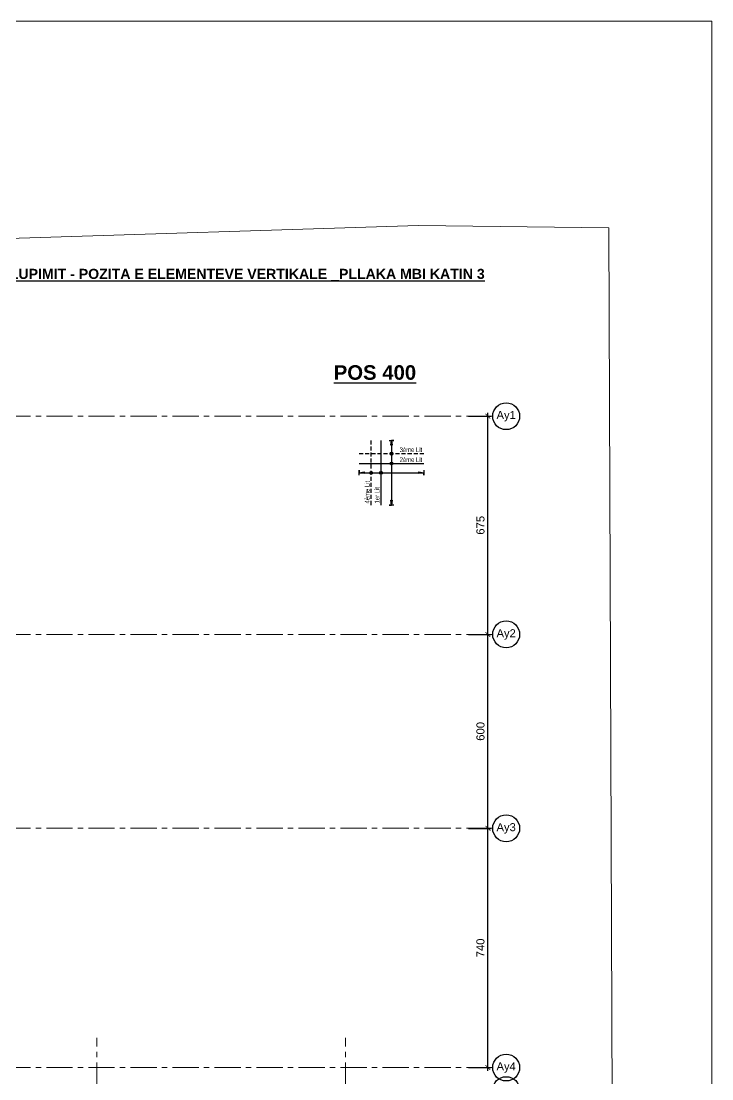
# Model space of a CAD drawing. Header units: centimetres. Extents: x 92587 to 105438, y -55119 to -48334.
# Drawn here: x 102014 to 104152, y -52047 to -48775 of the extents above; entities that cross this region are included whole.
import ezdxf
from ezdxf.enums import TextEntityAlignment as Align

# ---------------------------------------------------------------- set-up
doc = ezdxf.new("R2010")
doc.units = ezdxf.units.CM
doc.header["$LTSCALE"] = 50
doc.header["$MEASUREMENT"] = 0
for name, pattern in [('AXES', [2, 1.25, -0.25, 0.25, -0.25]), ('CACHE', [0.375, 0.25, -0.125]), ('Dot & Dashed', [335.138881, 158.75, -88.194444, 0, -88.194437])]:
    doc.linetypes.add(name, pattern=pattern)
doc.layers.get('0').update_dxf_attribs({"color": 8})
for name, color, linetype in [('ARMINF', 1, 'Continuous'), ('AXES', 10, 'AXES'), ('TEXTE', 7, 'Continuous')]:
    doc.layers.add(name, color=color, linetype=linetype)
doc.layers.add('BETON CACHE', color=4, linetype='CACHE', lineweight=5)
doc.layers.add('FMULT', color=150, linetype='Continuous', plot=False)
doc.styles.add('FN_TEXT_1.50', font='arial.ttf', dxfattribs={"height": 10})
doc.styles.add('GC3', font='arial.ttf', dxfattribs={"width": 0.7, "height": 3.5})
doc.styles.add('RS_TEXT_1.50', font='arial.ttf', dxfattribs={"height": 12.5})
doc.styles.add('RS_TXT_100', font='arial.ttf', dxfattribs={"height": 25})
doc.dimstyles.new('RS_100CM_LINEAIRE', dxfattribs={"dimscale": 10, "dimtxt": 25, "dimasz": 1.5, "dimexe": 1, "dimexo": 2.5, "dimgap": 1, "dimtad": 1, "dimdec": 1, "dimrnd": 0.5, "dimdsep": 46, "dimtxsty": 'RS_TXT_100', "dimblk1": 'ARCHTICK', "dimblk2": 'ARCHTICK', "dimsah": 1, "dimcen": 2.5, "dimdle": 1, "dimclrt": 4, "dimadec": 0, "dimazin": 2, "dimtfac": 1, "dimtdec": 1, "dimtix": 1, "dimtmove": 2, "dimatfit": 3, "dimfxl": 1, "dimtolj": 1, "dimtzin": 0, "dimarcsym": 0})

# ---------------------------------------------------------------- blocks, each defined once
blk = doc.blocks.new('AXES_FN')
at = {"color": 0, "linetype": 'Continuous'}
blk.add_circle((0, 15), 22.2, dxfattribs=at)
at = {"color": 0, "style": 'FN_TEXT_1.50'}
blk.add_attdef('AXES', text='', height=12.5, dxfattribs=at).set_placement((-48.9, 20.6), align=Align.MIDDLE_CENTER)
blk = doc.blocks.new('_ArchTick')
at = {"color": 0, "linetype": 'ByBlock', "const_width": 0.15}
blk.add_lwpolyline([(-0.5, -0.5), (0.5, 0.5)], dxfattribs=at)
blk = doc.blocks.new('*D2444')
at = {"layer": 'AXES', "color": 0, "linetype": 'Continuous', "lineweight": -2, "ltscale": 0.5, "transparency": 16777216}
for p, q in [((103398.8, -51272.4), (103468.7, -51272.4)), ((103458.7, -52022.4), (103458.7, -51262.4)), ((103398.8, -52012.4), (103468.7, -52012.4))]:
    blk.add_line(p, q, dxfattribs=at)
at = {"layer": 'Defpoints', "color": 0, "linetype": 'Continuous', "ltscale": 0.5, "transparency": 16777216}
for p in [(103373.8, -51272.4), (103458.7, -51272.4), (103373.8, -52012.4)]:
    blk.add_point(p, dxfattribs=at)
at = {"layer": 'AXES', "color": 0, "linetype": 'Continuous', "lineweight": -2, "ltscale": 0.5, "transparency": 16777216, "xscale": 15, "yscale": 15, "zscale": 15}
for p, rotation in [((103458.7, -51272.4), 90), ((103458.7, -52012.4), 270)]:
    blk.add_blockref('_ArchTick', p, dxfattribs=dict(at, rotation=rotation))
at = {"layer": 'AXES', "color": 4, "linetype": 'Continuous', "lineweight": 5, "ltscale": 0.5, "transparency": 16777216, "insert": (103435.9, -51642.4), "char_height": 25, "attachment_point": 5, "rotation": 90, "style": 'RS_TXT_100'}
blk.add_mtext('\\A1;740', dxfattribs=at)
blk = doc.blocks.new('*D2445')
at = {"layer": 'AXES', "color": 0, "linetype": 'Continuous', "lineweight": -2, "ltscale": 0.5, "transparency": 16777216}
for p, q in [((103398.8, -50672.4), (103468.7, -50672.4)), ((103458.7, -51282.4), (103458.7, -50662.4)), ((103398.8, -51272.4), (103468.7, -51272.4))]:
    blk.add_line(p, q, dxfattribs=at)
at = {"layer": 'Defpoints', "color": 0, "linetype": 'Continuous', "ltscale": 0.5, "transparency": 16777216}
for p in [(103373.8, -50672.4), (103458.7, -50672.4), (103373.8, -51272.4)]:
    blk.add_point(p, dxfattribs=at)
at = {"layer": 'AXES', "color": 0, "linetype": 'Continuous', "lineweight": -2, "ltscale": 0.5, "transparency": 16777216, "xscale": 15, "yscale": 15, "zscale": 15}
for p, rotation in [((103458.7, -50672.4), 90), ((103458.7, -51272.4), 270)]:
    blk.add_blockref('_ArchTick', p, dxfattribs=dict(at, rotation=rotation))
at = {"layer": 'AXES', "color": 4, "linetype": 'Continuous', "lineweight": 5, "ltscale": 0.5, "transparency": 16777216, "insert": (103435.9, -50972.4), "char_height": 25, "attachment_point": 5, "rotation": 90, "style": 'RS_TXT_100'}
blk.add_mtext('\\A1;600', dxfattribs=at)
blk = doc.blocks.new('*D2446')
at = {"layer": 'AXES', "color": 0, "linetype": 'Continuous', "lineweight": -2, "ltscale": 0.5, "transparency": 16777216}
for p, q in [((103398.8, -49997.4), (103468.7, -49997.4)), ((103458.7, -50682.4), (103458.7, -49987.4)), ((103398.8, -50672.4), (103468.7, -50672.4))]:
    blk.add_line(p, q, dxfattribs=at)
at = {"layer": 'Defpoints', "color": 0, "linetype": 'Continuous', "ltscale": 0.5, "transparency": 16777216}
for p in [(103373.8, -49997.4), (103458.7, -49997.4), (103373.8, -50672.4)]:
    blk.add_point(p, dxfattribs=at)
at = {"layer": 'AXES', "color": 0, "linetype": 'Continuous', "lineweight": -2, "ltscale": 0.5, "transparency": 16777216, "xscale": 15, "yscale": 15, "zscale": 15}
for p, rotation in [((103458.7, -49997.4), 90), ((103458.7, -50672.4), 270)]:
    blk.add_blockref('_ArchTick', p, dxfattribs=dict(at, rotation=rotation))
at = {"layer": 'AXES', "color": 4, "linetype": 'Continuous', "lineweight": 5, "ltscale": 0.5, "transparency": 16777216, "insert": (103435.9, -50334.9), "char_height": 25, "attachment_point": 5, "rotation": 90, "style": 'RS_TXT_100'}
blk.add_mtext('\\A1;675', dxfattribs=at)
blk = doc.blocks.new('FL_ARM1')
at = {"color": 7, "linetype": 'Continuous'}
blk.add_lwpolyline([(0, -7.5), (0, 7.5), (0, 0), (15, 2.5), (15, -2.5), (0, 0)], dxfattribs=at)
blk = doc.blocks.new('ATT_ARM')
at = {"color": 2, "linetype": 'Continuous'}
blk.add_circle((0, 0), 4.5, dxfattribs=at)
blk = doc.blocks.new('SENS LIT POSE 1')
at = {"layer": 'ARMINF'}
for p, q in [((0, 100), (0, -100)), ((-100, 0), (100, 0))]:
    blk.add_line(p, q, dxfattribs=at)
at = {"layer": 'ARMINF', "color": 6, "linetype": 'CACHE'}
for points in [[(-62.9, -100), (-62.9, 100)], [(-100, 58.9), (100, 58.9)]]:
    blk.add_lwpolyline(points, dxfattribs=at)
at = {"layer": 'ARMINF', "color": 6}
for points in [[(-32.3, -100), (-32.3, 100)], [(-100, 28.2), (100, 28.2)]]:
    blk.add_lwpolyline(points, dxfattribs=at)
at = {"layer": 'ARMINF'}
for name, p, rotation in [('FL_ARM1', (0, 100), 270), ('ATT_ARM', (0, 58.9), 93.14159265358974), ('ATT_ARM', (0, 28.2), 93.14159265358974), ('ATT_ARM', (-62.9, 0), 183.1415926535898), ('ATT_ARM', (-32.3, 0), 183.1415926535898), ('FL_ARM1', (100, 0), 180), ('FL_ARM1', (0, -100), 89.99999999999999)]:
    blk.add_blockref(name, p, dxfattribs=dict(at, rotation=rotation))
blk.add_blockref('FL_ARM1', (-100, 0), dxfattribs=at)
at = {"color": 6, "style": 'GC3', "width": 0.7}
for s, p in [('3ème Lit', (95, 63.7)), ('2ème Lit', (95, 33))]:
    blk.add_text(s, height=14.88, dxfattribs=at).set_placement(p, align=Align.RIGHT)
for s, p in [('4ème Lit', (-67.9, -95)), ('1er Lit', (-37.3, -95))]:
    blk.add_text(s, height=14.88, rotation=90, dxfattribs=at).set_placement(p)

msp = doc.modelspace()

# ---------------------------------------------------------------- linework, layer by layer
at = {"layer": 'AXES', "lineweight": 5, "ltscale": 1.3}
for p, q in [((103473.75, -49997.36), (99404.26, -49997.36)), ((103473.75, -50672.36), (99404.26, -50672.36)), ((103473.75, -51272.36), (99404.26, -51272.36)), ((102248.57, -54417.76), (102248.57, -51920.77)), ((103018.57, -54417.76), (103018.57, -51920.77)), ((103473.75, -52012.36), (99404.26, -52012.36))]:
    msp.add_line(p, q, dxfattribs=at)
at = {"layer": 'BETON CACHE', "color": 232, "linetype": 'Dot & Dashed', "ltscale": 2}
msp.add_lwpolyline([(103854.19, -54847.46), (102540.95, -54807.71), (99193.7, -54401.92), (99594.8, -49521.26), (103244.08, -49407.74), (103833.48, -49414.31)], close=True, dxfattribs=at)
at = {"layer": 'FMULT', "lineweight": 5, "ltscale": 0.5}
msp.add_lwpolyline([(98856.14, -55119.47), (104151.9, -55119.47), (104151.9, -48775.25), (98856.14, -48775.25)], close=True, dxfattribs=at)

# ---------------------------------------------------------------- block references
at = {"layer": 'ARMINF'}
msp.add_blockref('SENS LIT POSE 1', (103160.52, -50172.18), dxfattribs=at)
at = {"layer": 'AXES', "linetype": 'ByBlock'}
ref = msp.add_blockref('AXES_FN', (103487.21, -49997.36), dxfattribs=dict(at, xscale=1.875, yscale=1.875, zscale=1.875, rotation=270))
ref.add_attrib('AXES', 'Ay1', dxfattribs={"layer": '0', "color": 0, "height": 24.75, "style": 'RS_TEXT_1.50'}).set_placement((103515.34, -49997.36), align=Align.MIDDLE)
ref = msp.add_blockref('AXES_FN', (103487.21, -50672.36), dxfattribs=dict(at, xscale=1.875, yscale=1.875, zscale=1.875, rotation=270))
ref.add_attrib('AXES', 'Ay2', dxfattribs={"layer": '0', "color": 0, "height": 24.75, "style": 'RS_TEXT_1.50'}).set_placement((103515.34, -50672.36), align=Align.MIDDLE)
ref = msp.add_blockref('AXES_FN', (103487.21, -51272.36), dxfattribs=dict(at, xscale=1.875, yscale=1.875, zscale=1.875, rotation=270))
ref.add_attrib('AXES', 'Ay3', dxfattribs={"layer": '0', "color": 0, "height": 24.75, "style": 'RS_TEXT_1.50'}).set_placement((103515.34, -51272.36), align=Align.MIDDLE)
ref = msp.add_blockref('AXES_FN', (103487.21, -52012.36), dxfattribs=dict(at, xscale=1.875, yscale=1.875, zscale=1.875, rotation=270))
ref.add_attrib('AXES', 'Ay4', dxfattribs={"layer": '0', "color": 0, "height": 24.75, "style": 'RS_TEXT_1.50'}).set_placement((103515.34, -52012.36), align=Align.MIDDLE)
ref = msp.add_blockref('AXES_FN', (103487.21, -52082.36), dxfattribs=dict(at, xscale=1.875, yscale=1.875, zscale=1.875, rotation=270))
ref.add_attrib('AXES', 'By4', dxfattribs={"layer": '0', "color": 0, "height": 24.75, "style": 'RS_TEXT_1.50'}).set_placement((103515.34, -52082.36), align=Align.MIDDLE)

# ---------------------------------------------------------------- texts
at = {"layer": 'TEXTE', "attachment_point": 5, "style": 'RS_TEXT_1.50'}
for s, insert, char_height, width in [('{\\fArial|b1|i0|c0|p34;\\LBAZA E KATIT TË KATËRTË - PLANI I KALLUPIMIT - POZITA E ELEMENTEVE VERTIKALE _PLLAKA MBI KATIN 3}', (102271.58, -49559.85), 31.25, 2458.8095), ('{\\fArial|b1|i0|c0|p34;\\LPOS 400}', (103109.2, -49862.48), 45, 627.1514)]:
    msp.add_mtext(s, dxfattribs=dict(at, insert=insert, char_height=char_height, width=width))

# ---------------------------------------------------------------- dimensions: what is measured, and where the dimension line sits
at = {"layer": 'AXES', "linetype": 'Continuous', "lineweight": 5, "ltscale": 0.5}
for base, p1, p2, picture, middle in [((103458.7, -49997.36), (103373.75, -50672.36), (103373.75, -49997.36), '*D2446', (103435.93, -50334.86)), ((103458.7, -50672.36), (103373.75, -51272.36), (103373.75, -50672.36), '*D2445', (103435.93, -50972.36)), ((103458.7, -51272.36), (103373.75, -52012.36), (103373.75, -51272.36), '*D2444', (103435.93, -51642.36))]:
    dim = msp.add_linear_dim(base=base, p1=p1, p2=p2, angle=270, dimstyle='RS_100CM_LINEAIRE', dxfattribs=at)
    dim.commit()
    dim.dimension.update_dxf_attribs({"geometry": picture, "text_midpoint": middle})

doc.saveas('drawing.dxf')
